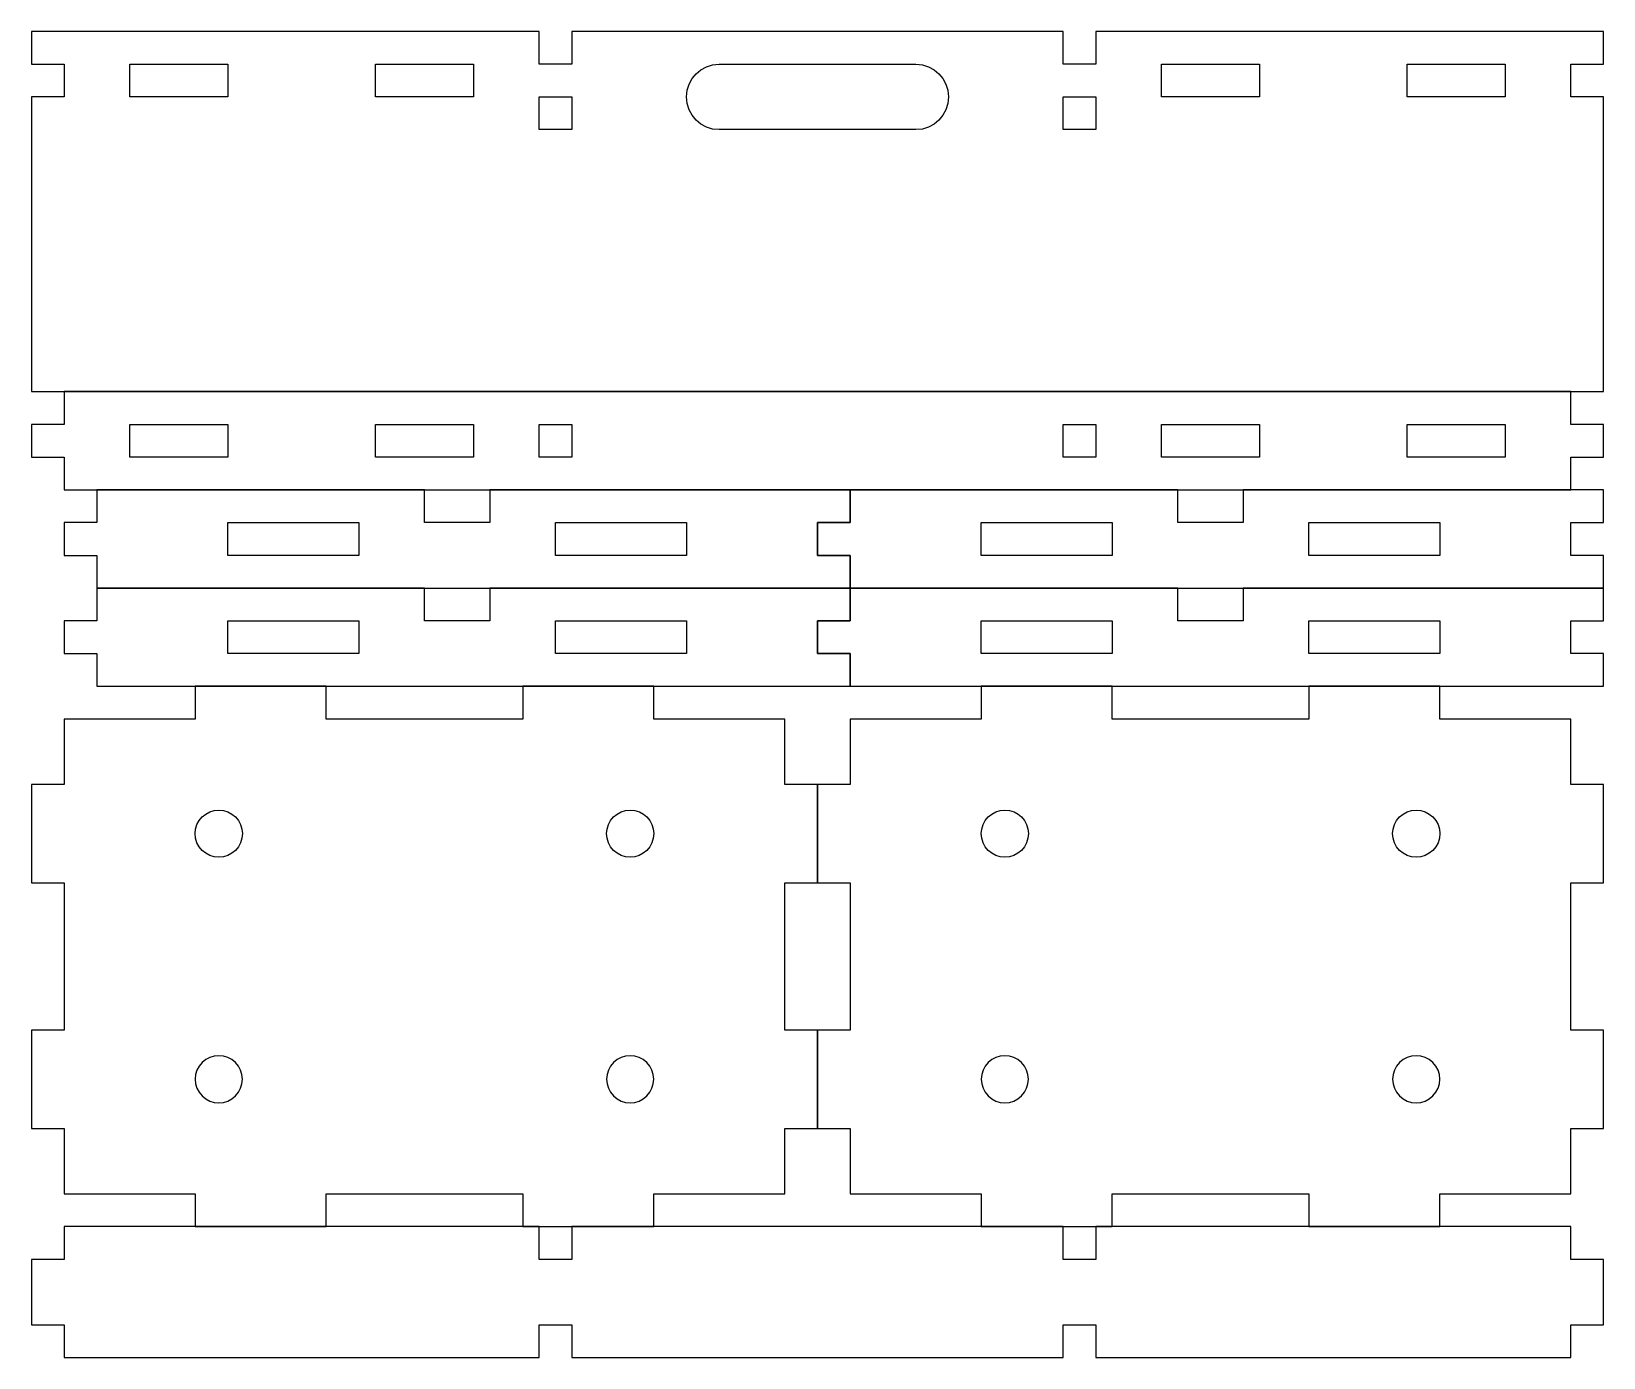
# Model space of a CAD drawing. Extents: x 0 to 305, y 0 to 257.
import ezdxf

# ---------------------------------------------------------------- set-up
doc = ezdxf.new("R2010")
doc.units = 0

msp = doc.modelspace()

# ---------------------------------------------------------------- linework, layer by layer
at = {"layer": 'Layer 1'}
for p, q in [((98.425, 257.175), (0, 257.175)), ((0, 257.175), (0, 250.825)), ((98.425, 250.825), (98.425, 257.175)), ((200.025, 257.175), (104.775, 257.175)), ((104.775, 257.175), (104.775, 250.825)), ((200.025, 250.825), (200.025, 257.175)), ((304.8, 257.175), (206.375, 257.175)), ((206.375, 257.175), (206.375, 250.825)), ((304.8, 250.825), (304.8, 257.175)), ((0, 250.825), (6.35, 250.825)), ((6.35, 250.825), (6.35, 244.475)), ((19.049999, 250.825), (38.099998, 250.825)), ((19.049999, 244.475), (19.049999, 250.825)), ((38.099998, 250.825), (38.099998, 244.475)), ((66.675, 250.825), (85.724999, 250.825)), ((66.675, 244.475), (66.675, 250.825)), ((85.724999, 250.825), (85.724999, 244.475)), ((104.775, 250.825), (98.425, 250.825)), ((129.794868, 249.743391), (130.873698, 250.327517)), ((130.873698, 250.327517), (132.067126, 250.696437)), ((132.067126, 250.696437), (133.35, 250.825)), ((133.35, 250.825), (171.45, 250.825)), ((171.45, 250.825), (172.732874, 250.696437)), ((172.732874, 250.696437), (173.926302, 250.327517)), ((173.926302, 250.327517), (175.005132, 249.743391)), ((206.375, 250.825), (200.025, 250.825)), ((219.075, 250.825), (238.125, 250.825)), ((219.075, 244.475), (219.075, 250.825)), ((238.125, 250.825), (238.125, 244.475)), ((266.70001, 250.825), (285.75001, 250.825)), ((266.70001, 244.475), (266.70001, 250.825)), ((285.75001, 250.825), (285.75001, 244.475)), ((298.45, 244.475), (298.45, 250.825)), ((298.45, 250.825), (304.8, 250.825)), ((127.128563, 245.757872), (127.497483, 246.9513)), ((127.497483, 246.9513), (128.081608, 248.03013)), ((128.081608, 248.03013), (128.855787, 248.969211)), ((128.855787, 248.969211), (129.794868, 249.743391)), ((175.005132, 249.743391), (175.944212, 248.969211)), ((175.944212, 248.969211), (176.718392, 248.03013)), ((176.718392, 248.03013), (177.302517, 246.9513)), ((177.302517, 246.9513), (177.671437, 245.757872)), ((6.35, 244.475), (0, 244.475)), ((0, 244.475), (0, 187.325)), ((38.099998, 244.475), (19.049999, 244.475)), ((85.724999, 244.475), (66.675, 244.475)), ((98.425, 238.125), (98.425, 244.475)), ((98.425, 244.475), (104.775, 244.475)), ((104.775, 244.475), (104.775, 238.125)), ((127, 244.475), (127.128563, 245.757872)), ((127.128563, 243.192127), (127, 244.475)), ((177.671437, 245.757872), (177.8, 244.475)), ((177.8, 244.475), (177.671437, 243.192127)), ((200.025, 238.125), (200.025, 244.475)), ((200.025, 244.475), (206.375, 244.475)), ((206.375, 244.475), (206.375, 238.125)), ((238.125, 244.475), (219.075, 244.475)), ((285.75001, 244.475), (266.70001, 244.475)), ((304.8, 244.475), (298.45, 244.475)), ((304.8, 187.325), (304.8, 244.475)), ((127.497483, 241.9987), (127.128563, 243.192127)), ((128.081608, 240.919869), (127.497483, 241.9987)), ((128.855787, 239.980789), (128.081608, 240.919869)), ((176.718392, 240.919869), (175.944212, 239.980789)), ((177.302517, 241.9987), (176.718392, 240.919869)), ((177.671437, 243.192127), (177.302517, 241.9987)), ((104.775, 238.125), (98.425, 238.125)), ((129.794868, 239.206609), (128.855787, 239.980789)), ((130.873698, 238.622483), (129.794868, 239.206609)), ((132.067126, 238.253563), (130.873698, 238.622483)), ((133.35, 238.125), (132.067126, 238.253563)), ((171.45, 238.125), (133.35, 238.125)), ((172.732874, 238.253563), (171.45, 238.125)), ((171.45, 238.125), (171.45, 238.125)), ((173.926302, 238.622483), (172.732874, 238.253563)), ((175.005132, 239.206609), (173.926302, 238.622483)), ((175.944212, 239.980789), (175.005132, 239.206609)), ((206.375, 238.125), (200.025, 238.125)), ((0, 187.325), (304.8, 187.325)), ((6.35, 187.325), (6.35, 180.975)), ((298.45, 187.325), (6.35, 187.325)), ((298.45, 180.975), (298.45, 187.325)), ((6.35, 180.975), (0, 180.975)), ((0, 180.975), (0, 174.625)), ((19.049999, 180.97501), (38.099998, 180.97501)), ((19.049999, 174.62501), (19.049999, 180.97501)), ((38.099998, 180.97501), (38.099998, 174.62501)), ((66.675, 180.975), (85.725, 180.975)), ((66.675, 174.625), (66.675, 180.975)), ((85.725, 180.975), (85.725, 174.625)), ((98.425, 180.975), (104.775, 180.975)), ((98.425, 174.625), (98.425, 180.975)), ((104.775, 180.975), (104.775, 174.625)), ((200.025, 180.975), (206.375, 180.975)), ((200.025, 174.625), (200.025, 180.975)), ((206.375, 180.975), (206.375, 174.625)), ((219.075, 180.975), (238.125, 180.975)), ((219.075, 174.625), (219.075, 180.975)), ((238.125, 180.975), (238.125, 174.625)), ((266.69998, 180.97501), (285.74998, 180.97501)), ((266.69998, 174.62501), (266.69998, 180.97501)), ((285.74998, 180.97501), (285.74998, 174.62501)), ((304.8, 180.975), (298.45, 180.975)), ((304.8, 174.625), (304.8, 180.975)), ((0, 174.625), (6.35, 174.625)), ((6.35, 174.625), (6.35, 168.275)), ((38.099998, 174.62501), (19.049999, 174.62501)), ((85.725, 174.625), (66.675, 174.625)), ((104.775, 174.625), (98.425, 174.625)), ((206.375, 174.625), (200.025, 174.625)), ((238.125, 174.625), (219.075, 174.625)), ((285.74998, 174.62501), (266.69998, 174.62501)), ((298.45, 168.275), (298.45, 174.625)), ((298.45, 174.625), (304.8, 174.625)), ((6.35, 168.275), (298.45, 168.275)), ((12.7, 168.275), (12.7, 161.925)), ((76.2, 168.275), (12.7, 168.275)), ((76.2, 161.925), (76.2, 168.275)), ((158.75, 168.275), (88.9, 168.275)), ((88.9, 168.275), (88.9, 161.925)), ((158.75, 168.275), (158.75, 161.925)), ((222.25, 168.275), (158.75, 168.275)), ((158.75, 161.925), (158.75, 168.275)), ((222.25, 161.925), (222.25, 168.275)), ((304.8, 168.275), (234.95, 168.275)), ((234.95, 168.275), (234.95, 161.925)), ((304.8, 161.925), (304.8, 168.275)), ((12.7, 161.925), (6.35, 161.925)), ((6.35, 161.925), (6.35, 155.575)), ((38.1, 161.925), (63.5, 161.925)), ((38.1, 155.575), (38.1, 161.925)), ((63.5, 161.925), (63.5, 155.575)), ((88.9, 161.925), (76.2, 161.925)), ((101.6, 161.925), (127, 161.925)), ((101.6, 155.575), (101.6, 161.925)), ((127, 161.925), (127, 155.575)), ((158.75, 161.925), (152.4, 161.925)), ((152.4, 161.925), (152.4, 155.575)), ((152.4, 155.575), (152.4, 161.925)), ((152.4, 161.925), (158.75, 161.925)), ((184.15, 161.925), (209.55, 161.925)), ((184.15, 155.575), (184.15, 161.925)), ((209.55, 161.925), (209.55, 155.575)), ((234.95, 161.925), (222.25, 161.925)), ((247.65, 161.925), (273.05, 161.925)), ((247.65, 155.575), (247.65, 161.925)), ((273.05, 161.925), (273.05, 155.575)), ((298.45, 155.575), (298.45, 161.925)), ((298.45, 161.925), (304.8, 161.925)), ((6.35, 155.575), (12.7, 155.575)), ((12.7, 155.575), (12.7, 149.225)), ((63.5, 155.575), (38.1, 155.575)), ((127, 155.575), (101.6, 155.575)), ((152.4, 155.575), (158.75, 155.575)), ((158.75, 155.575), (152.4, 155.575)), ((158.75, 155.575), (158.75, 149.225)), ((158.75, 149.225), (158.75, 155.575)), ((209.55, 155.575), (184.15, 155.575)), ((273.05, 155.575), (247.65, 155.575)), ((304.8, 155.575), (298.45, 155.575)), ((304.8, 149.225), (304.8, 155.575)), ((12.7, 149.225), (158.75, 149.225)), ((12.7, 149.225), (12.7, 142.875)), ((76.2, 149.225), (12.7, 149.225)), ((76.2, 142.875), (76.2, 149.225)), ((158.75, 149.225), (88.9, 149.225)), ((88.9, 149.225), (88.9, 142.875)), ((158.75, 149.225), (304.8, 149.225)), ((158.75, 149.225), (158.75, 142.875)), ((222.25, 149.225), (158.75, 149.225)), ((158.75, 142.875), (158.75, 149.225)), ((222.25, 142.875), (222.25, 149.225)), ((304.8, 149.225), (234.95, 149.225)), ((234.95, 149.225), (234.95, 142.875)), ((304.8, 142.875), (304.8, 149.225)), ((12.7, 142.875), (6.35, 142.875)), ((6.35, 142.875), (6.35, 136.525)), ((38.1, 142.875), (63.5, 142.875)), ((38.1, 136.525), (38.1, 142.875)), ((63.5, 142.875), (63.5, 136.525)), ((88.9, 142.875), (76.2, 142.875)), ((101.6, 142.875), (127, 142.875)), ((101.6, 136.525), (101.6, 142.875)), ((127, 142.875), (127, 136.525)), ((158.75, 142.875), (152.4, 142.875)), ((152.4, 142.875), (152.4, 136.525)), ((152.4, 136.525), (152.4, 142.875)), ((152.4, 142.875), (158.75, 142.875)), ((184.15, 142.875), (209.55, 142.875)), ((184.15, 136.525), (184.15, 142.875)), ((209.55, 142.875), (209.55, 136.525)), ((234.95, 142.875), (222.25, 142.875)), ((247.65, 142.875), (273.05, 142.875)), ((247.65, 136.525), (247.65, 142.875)), ((273.05, 142.875), (273.05, 136.525)), ((298.45, 136.525), (298.45, 142.875)), ((298.45, 142.875), (304.8, 142.875)), ((6.35, 136.525), (12.7, 136.525)), ((12.7, 136.525), (12.7, 130.175)), ((63.5, 136.525), (38.1, 136.525)), ((127, 136.525), (101.6, 136.525)), ((152.4, 136.525), (158.75, 136.525)), ((158.75, 136.525), (152.4, 136.525)), ((158.75, 136.525), (158.75, 130.175)), ((158.75, 130.175), (158.75, 136.525)), ((209.55, 136.525), (184.15, 136.525)), ((273.05, 136.525), (247.65, 136.525)), ((304.8, 136.525), (298.45, 136.525)), ((304.8, 130.175), (304.8, 136.525)), ((12.7, 130.175), (158.75, 130.175)), ((57.15, 130.17455), (31.75, 130.17455)), ((31.75, 130.17455), (31.75, 123.82455)), ((57.15, 123.82455), (57.15, 130.17455)), ((120.65, 130.17455), (95.25, 130.17455)), ((95.25, 130.17455), (95.25, 123.82455)), ((120.65, 123.82455), (120.65, 130.17455)), ((158.75, 130.175), (304.8, 130.175)), ((209.55, 130.17455), (184.15, 130.17455)), ((184.15, 130.17455), (184.15, 123.82455)), ((209.55, 123.82455), (209.55, 130.17455)), ((273.05, 130.17455), (247.65, 130.17455)), ((247.65, 130.17455), (247.65, 123.82455)), ((273.05, 123.82455), (273.05, 130.17455)), ((31.75, 123.82455), (6.35, 123.82455)), ((6.35, 123.82455), (6.35, 111.12455)), ((95.25, 123.82455), (57.15, 123.82455)), ((146.05, 123.82455), (120.65, 123.82455)), ((146.05, 111.12455), (146.05, 123.82455)), ((184.15, 123.82455), (158.75, 123.82455)), ((158.75, 123.82455), (158.75, 111.12455)), ((247.65, 123.82455), (209.55, 123.82455)), ((298.45, 123.82455), (273.05, 123.82455)), ((298.45, 111.12455), (298.45, 123.82455)), ((6.35, 111.12455), (0, 111.12455)), ((0, 111.12455), (0, 92.07455)), ((152.4, 111.12455), (146.05, 111.12455)), ((152.4, 92.07455), (152.4, 111.12455)), ((158.75, 111.12455), (152.4, 111.12455)), ((152.4, 111.12455), (152.4, 92.07455)), ((304.8, 111.12455), (298.45, 111.12455)), ((304.8, 92.07455), (304.8, 111.12455)), ((32.098013, 103.349369), (32.51814, 104.136288)), ((32.51814, 104.136288), (33.089098, 104.832632)), ((33.089098, 104.832632), (33.785442, 105.40359)), ((33.785442, 105.40359), (34.572361, 105.823717)), ((34.572361, 105.823717), (35.425872, 106.083079)), ((35.425872, 106.083079), (36.32199, 106.17174)), ((36.32199, 106.17174), (37.218108, 106.083079)), ((37.218108, 106.083079), (38.071619, 105.823717)), ((38.071619, 105.823717), (38.858538, 105.40359)), ((38.858538, 105.40359), (39.554882, 104.832632)), ((39.554882, 104.832632), (40.12584, 104.136288)), ((40.12584, 104.136288), (40.545967, 103.349369)), ((111.854026, 103.349369), (112.274153, 104.136288)), ((112.274153, 104.136288), (112.845111, 104.832632)), ((112.845111, 104.832632), (113.541455, 105.40359)), ((113.541455, 105.40359), (114.328374, 105.823717)), ((114.328374, 105.823717), (115.181885, 106.083079)), ((115.181885, 106.083079), (116.078003, 106.17174)), ((116.078003, 106.17174), (116.99942, 106.078853)), ((116.99942, 106.078853), (117.857632, 105.81245)), ((117.857632, 105.81245), (118.634252, 105.390914)), ((118.634252, 105.390914), (119.310895, 104.832632)), ((119.310895, 104.832632), (119.869177, 104.155989)), ((119.869177, 104.155989), (120.290713, 103.379369)), ((184.498013, 103.349369), (184.91814, 104.136288)), ((184.91814, 104.136288), (185.489098, 104.832632)), ((185.489098, 104.832632), (186.185442, 105.40359)), ((186.185442, 105.40359), (186.972361, 105.823717)), ((186.972361, 105.823717), (187.825872, 106.083079)), ((187.825872, 106.083079), (188.72199, 106.17174)), ((188.72199, 106.17174), (189.643407, 106.078853)), ((189.643407, 106.078853), (190.501619, 105.81245)), ((190.501619, 105.81245), (191.278239, 105.390914)), ((191.278239, 105.390914), (191.954882, 104.832632)), ((191.954882, 104.832632), (192.513164, 104.155989)), ((192.513164, 104.155989), (192.9347, 103.379369)), ((264.254026, 103.349369), (264.674153, 104.136288)), ((264.674153, 104.136288), (265.245111, 104.832632)), ((265.245111, 104.832632), (265.941455, 105.40359)), ((265.941455, 105.40359), (266.728374, 105.823717)), ((266.728374, 105.823717), (267.581885, 106.083079)), ((267.581885, 106.083079), (268.478003, 106.17174)), ((268.478003, 106.17174), (269.374121, 106.083079)), ((269.374121, 106.083079), (270.227632, 105.823717)), ((270.227632, 105.823717), (271.014551, 105.40359)), ((271.014551, 105.40359), (271.710895, 104.832632)), ((271.710895, 104.832632), (272.281853, 104.136288)), ((272.281853, 104.136288), (272.70198, 103.349369)), ((31.74999, 101.59974), (31.838651, 102.495858)), ((31.838651, 100.703622), (31.74999, 101.59974)), ((31.74999, 101.59974), (31.74999, 101.59974)), ((31.838651, 102.495858), (32.098013, 103.349369)), ((32.098013, 99.850111), (31.838651, 100.703622)), ((40.545967, 103.349369), (40.805329, 102.495858)), ((40.805329, 100.703622), (40.545967, 99.850111)), ((40.805329, 102.495858), (40.89399, 101.59974)), ((40.89399, 101.59974), (40.805329, 100.703622)), ((111.506003, 101.59974), (111.594664, 102.495858)), ((111.594664, 100.703622), (111.506003, 101.59974)), ((111.506003, 101.59974), (111.506003, 101.59974)), ((111.594664, 102.495858), (111.854026, 103.349369)), ((111.854026, 99.850111), (111.594664, 100.703622)), ((120.290713, 103.379369), (120.557116, 102.521157)), ((120.561342, 100.703622), (120.30198, 99.850111)), ((120.557116, 102.521157), (120.650003, 101.59974)), ((120.650003, 101.59974), (120.561342, 100.703622)), ((184.14999, 101.59974), (184.238651, 102.495858)), ((184.238651, 100.703622), (184.14999, 101.59974)), ((184.14999, 101.59974), (184.14999, 101.59974)), ((184.238651, 102.495858), (184.498013, 103.349369)), ((184.498013, 99.850111), (184.238651, 100.703622)), ((192.9347, 103.379369), (193.201103, 102.521157)), ((193.205329, 100.703622), (192.945967, 99.850111)), ((193.201103, 102.521157), (193.29399, 101.59974)), ((193.29399, 101.59974), (193.205329, 100.703622)), ((263.906003, 101.59974), (263.994664, 102.495858)), ((263.994664, 100.703622), (263.906003, 101.59974)), ((263.906003, 101.59974), (263.906003, 101.59974)), ((263.994664, 102.495858), (264.254026, 103.349369)), ((264.254026, 99.850111), (263.994664, 100.703622)), ((272.70198, 103.349369), (272.961342, 102.495858)), ((272.961342, 100.703622), (272.70198, 99.850111)), ((272.961342, 102.495858), (273.050003, 101.59974)), ((273.050003, 101.59974), (272.961342, 100.703622)), ((32.51814, 99.063192), (32.098013, 99.850111)), ((33.089098, 98.366848), (32.51814, 99.063192)), ((33.785442, 97.79589), (33.089098, 98.366848)), ((34.572361, 97.375763), (33.785442, 97.79589)), ((38.858538, 97.79589), (38.071619, 97.375763)), ((39.554882, 98.366848), (38.858538, 97.79589)), ((40.12584, 99.063192), (39.554882, 98.366848)), ((40.545967, 99.850111), (40.12584, 99.063192)), ((112.274153, 99.063192), (111.854026, 99.850111)), ((112.845111, 98.366848), (112.274153, 99.063192)), ((113.541455, 97.79589), (112.845111, 98.366848)), ((114.328374, 97.375763), (113.541455, 97.79589)), ((118.614551, 97.79589), (117.827632, 97.375763)), ((119.310895, 98.366848), (118.614551, 97.79589)), ((119.881853, 99.063192), (119.310895, 98.366848)), ((120.30198, 99.850111), (119.881853, 99.063192)), ((184.91814, 99.063192), (184.498013, 99.850111)), ((185.489098, 98.366848), (184.91814, 99.063192)), ((186.185442, 97.79589), (185.489098, 98.366848)), ((186.972361, 97.375763), (186.185442, 97.79589)), ((191.258538, 97.79589), (190.471619, 97.375763)), ((191.954882, 98.366848), (191.258538, 97.79589)), ((192.52584, 99.063192), (191.954882, 98.366848)), ((192.945967, 99.850111), (192.52584, 99.063192)), ((264.674153, 99.063192), (264.254026, 99.850111)), ((265.245111, 98.366848), (264.674153, 99.063192)), ((265.941455, 97.79589), (265.245111, 98.366848)), ((266.728374, 97.375763), (265.941455, 97.79589)), ((271.014551, 97.79589), (270.227632, 97.375763)), ((271.710895, 98.366848), (271.014551, 97.79589)), ((272.281853, 99.063192), (271.710895, 98.366848)), ((272.70198, 99.850111), (272.281853, 99.063192)), ((35.425872, 97.116401), (34.572361, 97.375763)), ((36.32199, 97.02774), (35.425872, 97.116401)), ((37.218108, 97.116401), (36.32199, 97.02774)), ((38.071619, 97.375763), (37.218108, 97.116401)), ((115.181885, 97.116401), (114.328374, 97.375763)), ((116.078003, 97.02774), (115.181885, 97.116401)), ((116.974121, 97.116401), (116.078003, 97.02774)), ((117.827632, 97.375763), (116.974121, 97.116401)), ((187.825872, 97.116401), (186.972361, 97.375763)), ((188.72199, 97.02774), (187.825872, 97.116401)), ((189.618108, 97.116401), (188.72199, 97.02774)), ((190.471619, 97.375763), (189.618108, 97.116401)), ((267.581885, 97.116401), (266.728374, 97.375763)), ((268.478003, 97.02774), (267.581885, 97.116401)), ((269.374121, 97.116401), (268.478003, 97.02774)), ((270.227632, 97.375763), (269.374121, 97.116401)), ((0, 92.07455), (6.35, 92.07455)), ((6.35, 92.07455), (6.35, 63.49955)), ((146.05, 63.49955), (146.05, 92.07455)), ((146.05, 92.07455), (152.4, 92.07455)), ((152.4, 92.07455), (158.75, 92.07455)), ((158.75, 92.07455), (158.75, 63.49955)), ((298.45, 63.49955), (298.45, 92.07455)), ((298.45, 92.07455), (304.8, 92.07455)), ((6.35, 63.49955), (0, 63.49955)), ((0, 63.49955), (0, 44.44955)), ((152.4, 63.49955), (146.05, 63.49955)), ((152.4, 44.44955), (152.4, 63.49955)), ((158.75, 63.49955), (152.4, 63.49955)), ((152.4, 63.49955), (152.4, 44.44955)), ((304.8, 63.49955), (298.45, 63.49955)), ((304.8, 44.44955), (304.8, 63.49955)), ((34.572371, 58.198697), (33.785452, 57.77857)), ((35.425882, 58.458059), (34.572371, 58.198697)), ((36.322, 58.54672), (35.425882, 58.458059)), ((37.218118, 58.458059), (36.322, 58.54672)), ((38.071629, 58.198697), (37.218118, 58.458059)), ((38.858548, 57.77857), (38.071629, 58.198697)), ((114.328373, 58.198697), (113.541454, 57.77857)), ((115.181884, 58.458059), (114.328373, 58.198697)), ((116.078002, 58.54672), (115.181884, 58.458059)), ((116.97412, 58.458059), (116.078002, 58.54672)), ((117.827631, 58.198698), (116.97412, 58.458059)), ((118.61455, 57.778571), (117.827631, 58.198698)), ((186.972371, 58.198697), (186.185452, 57.77857)), ((187.825882, 58.458059), (186.972371, 58.198697)), ((188.722, 58.54672), (187.825882, 58.458059)), ((189.618118, 58.458059), (188.722, 58.54672)), ((190.471629, 58.198697), (189.618118, 58.458059)), ((191.258548, 57.77857), (190.471629, 58.198697)), ((266.728373, 58.198697), (265.941454, 57.77857)), ((267.581884, 58.458059), (266.728373, 58.198697)), ((268.478002, 58.54672), (267.581884, 58.458059)), ((269.37412, 58.458059), (268.478002, 58.54672)), ((270.227631, 58.198698), (269.37412, 58.458059)), ((271.01455, 57.778571), (270.227631, 58.198698)), ((31.838661, 54.870838), (31.75, 53.97472)), ((32.098023, 55.724349), (31.838661, 54.870838)), ((32.51815, 56.511268), (32.098023, 55.724349)), ((33.089108, 57.207612), (32.51815, 56.511268)), ((33.785452, 57.77857), (33.089108, 57.207612)), ((39.554892, 57.207612), (38.858548, 57.77857)), ((40.12585, 56.511268), (39.554892, 57.207612)), ((40.545977, 55.724349), (40.12585, 56.511268)), ((40.805339, 54.870838), (40.545977, 55.724349)), ((40.894, 53.97472), (40.805339, 54.870838)), ((111.594663, 54.870838), (111.506002, 53.97472)), ((111.854025, 55.724349), (111.594663, 54.870838)), ((112.274152, 56.511268), (111.854025, 55.724349)), ((112.84511, 57.207612), (112.274152, 56.511268)), ((113.541454, 57.77857), (112.84511, 57.207612)), ((119.310895, 57.207613), (118.61455, 57.778571)), ((119.881853, 56.511268), (119.310895, 57.207613)), ((120.30198, 55.724349), (119.881853, 56.511268)), ((120.561342, 54.870838), (120.30198, 55.724349)), ((120.650003, 53.97472), (120.561342, 54.870838)), ((184.238661, 54.870838), (184.15, 53.97472)), ((184.498023, 55.724349), (184.238661, 54.870838)), ((184.91815, 56.511268), (184.498023, 55.724349)), ((185.489108, 57.207612), (184.91815, 56.511268)), ((186.185452, 57.77857), (185.489108, 57.207612)), ((191.954892, 57.207612), (191.258548, 57.77857)), ((192.52585, 56.511268), (191.954892, 57.207612)), ((192.945977, 55.724349), (192.52585, 56.511268)), ((193.205339, 54.870838), (192.945977, 55.724349)), ((193.294, 53.97472), (193.205339, 54.870838)), ((263.994663, 54.870838), (263.906002, 53.97472)), ((264.254025, 55.724349), (263.994663, 54.870838)), ((264.674152, 56.511268), (264.254025, 55.724349)), ((265.24511, 57.207612), (264.674152, 56.511268)), ((265.941454, 57.77857), (265.24511, 57.207612)), ((271.710895, 57.207613), (271.01455, 57.778571)), ((272.281853, 56.511268), (271.710895, 57.207613)), ((272.70198, 55.724349), (272.281853, 56.511268)), ((272.961342, 54.870838), (272.70198, 55.724349)), ((273.050003, 53.97472), (272.961342, 54.870838)), ((31.75, 53.97472), (31.838661, 53.078602)), ((31.75, 53.97472), (31.75, 53.97472)), ((31.838661, 53.078602), (32.098023, 52.225091)), ((32.098023, 52.225091), (32.51815, 51.438172)), ((40.12585, 51.438172), (40.545977, 52.225091)), ((40.545977, 52.225091), (40.805339, 53.078602)), ((40.805339, 53.078602), (40.894, 53.97472)), ((111.506002, 53.97472), (111.594663, 53.078602)), ((111.506002, 53.97472), (111.506002, 53.97472)), ((111.594663, 53.078602), (111.854025, 52.225091)), ((111.854025, 52.225091), (112.274152, 51.438172)), ((119.881853, 51.438172), (120.30198, 52.225091)), ((120.30198, 52.225091), (120.561342, 53.078602)), ((120.561342, 53.078602), (120.650003, 53.97472)), ((184.15, 53.97472), (184.238661, 53.078602)), ((184.15, 53.97472), (184.15, 53.97472)), ((184.238661, 53.078602), (184.498023, 52.225091)), ((184.498023, 52.225091), (184.91815, 51.438172)), ((192.52585, 51.438172), (192.945977, 52.225091)), ((192.945977, 52.225091), (193.205339, 53.078602)), ((193.205339, 53.078602), (193.294, 53.97472)), ((263.906002, 53.97472), (263.994663, 53.078602)), ((263.906002, 53.97472), (263.906002, 53.97472)), ((263.994663, 53.078602), (264.254025, 52.225091)), ((264.254025, 52.225091), (264.674152, 51.438172)), ((272.281853, 51.438172), (272.70198, 52.225091)), ((272.70198, 52.225091), (272.961342, 53.078602)), ((272.961342, 53.078602), (273.050003, 53.97472)), ((32.51815, 51.438172), (33.089108, 50.741828)), ((33.089108, 50.741828), (33.785452, 50.17087)), ((33.785452, 50.17087), (34.572371, 49.750743)), ((34.572371, 49.750743), (35.425882, 49.491381)), ((35.425882, 49.491381), (36.322, 49.40272)), ((36.322, 49.40272), (37.218118, 49.491381)), ((37.218118, 49.491381), (38.071629, 49.750743)), ((38.071629, 49.750743), (38.858548, 50.17087)), ((38.858548, 50.17087), (39.554892, 50.741828)), ((39.554892, 50.741828), (40.12585, 51.438172)), ((112.274152, 51.438172), (112.84511, 50.741828)), ((112.84511, 50.741828), (113.541454, 50.17087)), ((113.541454, 50.17087), (114.328373, 49.750743)), ((114.328373, 49.750743), (115.181884, 49.491381)), ((115.181884, 49.491381), (116.078002, 49.40272)), ((116.078002, 49.40272), (116.97412, 49.491381)), ((116.97412, 49.491381), (117.827631, 49.750742)), ((117.827631, 49.750742), (118.61455, 50.170869)), ((118.61455, 50.170869), (119.310895, 50.741827)), ((119.310895, 50.741827), (119.881853, 51.438172)), ((184.91815, 51.438172), (185.489108, 50.741828)), ((185.489108, 50.741828), (186.185452, 50.17087)), ((186.185452, 50.17087), (186.972371, 49.750743)), ((186.972371, 49.750743), (187.825882, 49.491381)), ((187.825882, 49.491381), (188.722, 49.40272)), ((188.722, 49.40272), (189.618118, 49.491381)), ((189.618118, 49.491381), (190.471629, 49.750743)), ((190.471629, 49.750743), (191.258548, 50.17087)), ((191.258548, 50.17087), (191.954892, 50.741828)), ((191.954892, 50.741828), (192.52585, 51.438172)), ((264.674152, 51.438172), (265.24511, 50.741828)), ((265.24511, 50.741828), (265.941454, 50.17087)), ((265.941454, 50.17087), (266.728373, 49.750743)), ((266.728373, 49.750743), (267.581884, 49.491381)), ((267.581884, 49.491381), (268.478002, 49.40272)), ((268.478002, 49.40272), (269.37412, 49.491381)), ((269.37412, 49.491381), (270.227631, 49.750742)), ((270.227631, 49.750742), (271.01455, 50.170869)), ((271.01455, 50.170869), (271.710895, 50.741827)), ((271.710895, 50.741827), (272.281853, 51.438172)), ((0, 44.44955), (6.35, 44.44955)), ((6.35, 44.44955), (6.35, 31.74955)), ((146.05, 31.74955), (146.05, 44.44955)), ((146.05, 44.44955), (152.4, 44.44955)), ((152.4, 44.44955), (158.75, 44.44955)), ((158.75, 44.44955), (158.75, 31.74955)), ((298.45, 31.74955), (298.45, 44.44955)), ((298.45, 44.44955), (304.8, 44.44955)), ((6.35, 31.74955), (31.75, 31.74955)), ((31.75, 31.74955), (31.75, 25.39955)), ((57.15, 25.39955), (57.15, 31.74955)), ((57.15, 31.74955), (95.25, 31.74955)), ((95.25, 31.74955), (95.25, 25.39955)), ((120.65, 25.39955), (120.65, 31.74955)), ((120.65, 31.74955), (146.05, 31.74955)), ((158.75, 31.74955), (184.15, 31.74955)), ((184.15, 31.74955), (184.15, 25.39955)), ((209.55, 25.39955), (209.55, 31.74955)), ((209.55, 31.74955), (247.65, 31.74955)), ((247.65, 31.74955), (247.65, 25.39955)), ((273.05, 25.39955), (273.05, 31.74955)), ((273.05, 31.74955), (298.45, 31.74955)), ((6.349994, 25.40001), (6.349994, 19.05001)), ((98.424996, 25.40001), (6.349994, 25.40001)), ((31.75, 25.39955), (57.15, 25.39955)), ((95.25, 25.39955), (120.65, 25.39955)), ((98.424996, 19.05001), (98.424996, 25.40001)), ((200.025, 25.40001), (104.775, 25.40001)), ((104.775, 25.40001), (104.775, 19.05001)), ((184.15, 25.39955), (209.55, 25.39955)), ((200.025, 19.05001), (200.025, 25.40001)), ((298.45001, 25.40001), (206.375, 25.40001)), ((206.375, 25.40001), (206.375, 19.05001)), ((247.65, 25.39955), (273.05, 25.39955)), ((298.45001, 19.05001), (298.45001, 25.40001)), ((6.349994, 19.05001), (-0.000006, 19.05001)), ((-0.000006, 19.05001), (-0.000006, 6.35001)), ((104.775, 19.05001), (98.424996, 19.05001)), ((206.375, 19.05001), (200.025, 19.05001)), ((304.80001, 19.05001), (298.45001, 19.05001)), ((304.80001, 6.35001), (304.80001, 19.05001)), ((-0.000006, 6.35001), (6.349994, 6.35001)), ((6.349994, 6.35001), (6.349994, 0.00001)), ((98.424996, 0.00001), (98.424996, 6.35001)), ((98.424996, 6.35001), (104.775, 6.35001)), ((104.775, 6.35001), (104.775, 0.00001)), ((200.025, 0.00001), (200.025, 6.35001)), ((200.025, 6.35001), (206.375, 6.35001)), ((206.375, 6.35001), (206.375, 0.00001)), ((298.45001, 0.00001), (298.45001, 6.35001)), ((298.45001, 6.35001), (304.80001, 6.35001)), ((6.349994, 0.00001), (98.424996, 0.00001)), ((104.775, 0.00001), (200.025, 0.00001)), ((206.375, 0.00001), (298.45001, 0.00001))]:
    msp.add_line(p, q, dxfattribs=at)

doc.saveas('drawing.dxf')
